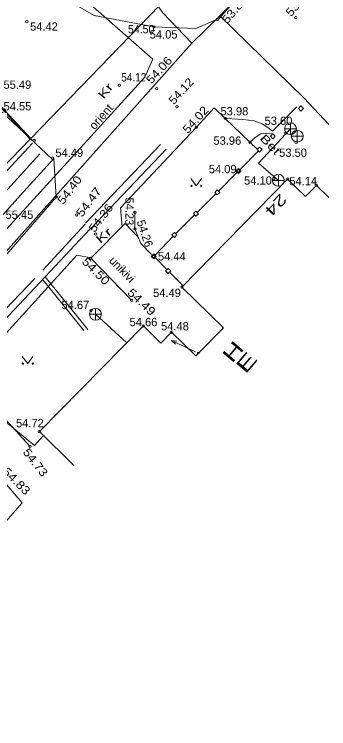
# Model space of a CAD drawing. Extents: x 640665 to 640855, y 6455425 to 6455565.
# Drawn here: x 640763 to 640789.5, y 6455472.9 to 6455533.2 of the extents above; entities that cross this region are included whole.
import ezdxf
from ezdxf.enums import TextEntityAlignment as Align

# ---------------------------------------------------------------- set-up
doc = ezdxf.new("R2010")
doc.units = 0
doc.header["$LTSCALE"] = 0.28
doc.header["$PDMODE"] = 32
doc.header["$PDSIZE"] = 0.14
for name, color, linetype, lineweight in [('1', 7, 'Continuous', 13), ('10', 7, 'Continuous', 13), ('11', 7, 'Continuous', 13), ('14', 7, 'Continuous', 13), ('15', 7, 'Continuous', 13), ('17', 7, 'Continuous', 13), ('2', 7, 'Continuous', 13), ('23', 7, 'Continuous', 13), ('28', 7, 'Continuous', 13), ('30', 7, 'Continuous', 13), ('40', 7, 'Continuous', 25), ('41', 7, 'Continuous', 13), ('42', 7, 'Continuous', 13), ('59', 7, 'Continuous', 13)]:
    doc.layers.add(name, color=color, linetype=linetype, lineweight=lineweight)

msp = doc.modelspace()

# ---------------------------------------------------------------- linework, layer by layer
at = {"layer": '1'}
msp.add_lwpolyline([(640768.01, 6455495.11), (640765.09, 6455497.98), (640773.86, 6455506.89), (640775.33, 6455505.44), (640776.23, 6455506.36), (640778.27, 6455504.37), (640780.61, 6455506.74), (640777.1, 6455510.17), (640786.01, 6455519.28), (640787.52, 6455517.8), (640788.44, 6455518.74), (640789.48, 6455517.72)], dxfattribs=at)
at = {"layer": '10'}
for p, q in [((640786.26, 6455523.02), (640786.26, 6455524.02)), ((640785.76, 6455523.52), (640786.76, 6455523.52)), ((640786.83, 6455522.39), (640786.83, 6455523.39)), ((640786.33, 6455522.89), (640787.33, 6455522.89)), ((640785.24, 6455518.66), (640785.24, 6455519.66)), ((640784.74, 6455519.16), (640785.74, 6455519.16)), ((640769.82, 6455507.37), (640769.82, 6455508.37)), ((640769.32, 6455507.87), (640770.32, 6455507.87))]:
    msp.add_line(p, q, dxfattribs=at)
for centre in [(640786.2571, 6455523.5224), (640786.8291, 6455522.8944), (640785.2367, 6455519.1649), (640769.822, 6455507.8744)]:
    msp.add_circle(centre, 0.5, dxfattribs=at)
at = {"layer": '11'}
for p, q in [((640768.98, 6455515.56), (640775.29, 6455522.2)), ((640765.37, 6455511.59), (640768.94, 6455515.47)), ((640743.3, 6455488.53), (640764.7, 6455510.88)), ((640769.82, 6455507.87), (640772.47, 6455505.47))]:
    msp.add_line(p, q, dxfattribs=at)
msp.add_lwpolyline([(640785.24, 6455519.16), (640783.55, 6455520.63), (640786.26, 6455523.52)], dxfattribs=at)
at = {"layer": '14'}
for p, q in [((640776.22, 6455505.67), (640776.57, 6455505.34)), ((640776.22, 6455505.67), (640776.69, 6455505.61)), ((640778.25, 6455504.71), (640776.22, 6455505.67))]:
    msp.add_line(p, q, dxfattribs=at)
msp.add_point((640778.48, 6455504.6), dxfattribs=at)
at = {"layer": '15'}
msp.add_lwpolyline([(640760.87, 6455513.48), (640773.99, 6455527.86), (640774.65, 6455529.38), (640768.93, 6455534.45)], dxfattribs=at)
at = {"layer": '17'}
for points in [[(640787.22, 6455539.94), (640780.3, 6455533.05), (640777.93, 6455530.75)], [(640772.23, 6455537.9), (640775.51, 6455533.31), (640777.93, 6455530.75)], [(640780.3, 6455533.05), (640787.4, 6455526.09), (640789.48, 6455523.87)], [(640777.93, 6455530.75), (640755.77, 6455505.9), (640755.46, 6455505.58), (640749.16, 6455498.76)], [(640755.46, 6455505.58), (640760.82, 6455499.96), (640764.67, 6455496.8), (640765.44, 6455497.64)]]:
    msp.add_lwpolyline(points, dxfattribs=at)
at = {"layer": '2'}
for p, q in [((640768.84, 6455506.51), (640765.41, 6455510.75)), ((640769.82, 6455507.87), (640772.47, 6455505.47)), ((640769.82, 6455507.87), (640772.47, 6455505.47))]:
    msp.add_line(p, q, dxfattribs=at)
at = {"layer": '23'}
for p, q in [((640769.46, 6455515.14), (640775.78, 6455521.79)), ((640769.18, 6455506.6), (640765.58, 6455511.04))]:
    msp.add_line(p, q, dxfattribs=at)
msp.add_lwpolyline([(640719.47, 6455463.57), (640719.89, 6455464.03), (640723.43, 6455467.92), (640729.91, 6455474.45), (640734.81, 6455479.32), (640743.59, 6455488.17), (640750.34, 6455494.86), (640758.02, 6455503.01), (640765.58, 6455511.04), (640769.37, 6455515.09)], dxfattribs=at)
at = {"layer": '28'}
for p, q in [((640786.93, 6455525.22), (640787.13, 6455525.44)), ((640787.35, 6455525.23), (640787.13, 6455525.44)), ((640766.14, 6455520.97), (640761.97, 6455524.93)), ((640787.14, 6455525.01), (640786.93, 6455525.22)), ((640787.14, 6455525.01), (640787.35, 6455525.23)), ((640784.56, 6455522.89), (640784.77, 6455523.1)), ((640784.98, 6455522.89), (640784.77, 6455523.1)), ((640784.77, 6455522.68), (640784.56, 6455522.89)), ((640784.77, 6455522.68), (640784.98, 6455522.89)), ((640783.45, 6455521.76), (640783.65, 6455521.98)), ((640783.87, 6455521.77), (640783.65, 6455521.98)), ((640783.66, 6455521.55), (640783.87, 6455521.77)), ((640783.55, 6455521.66), (640781.98, 6455520.07)), ((640783.66, 6455521.55), (640783.45, 6455521.76)), ((640781.66, 6455519.96), (640781.88, 6455520.17)), ((640781.87, 6455519.75), (640781.66, 6455519.96)), ((640782.08, 6455519.95), (640781.88, 6455520.17)), ((640781.77, 6455519.85), (640780.19, 6455518.25)), ((640781.87, 6455519.75), (640782.08, 6455519.95)), ((640779.88, 6455518.14), (640780.09, 6455518.36)), ((640780.3, 6455518.15), (640780.09, 6455518.36)), ((640780.09, 6455517.94), (640780.3, 6455518.15)), ((640779.98, 6455518.04), (640778.39, 6455516.46)), ((640780.09, 6455517.94), (640779.88, 6455518.14)), ((640778.07, 6455516.36), (640778.29, 6455516.56)), ((640778.27, 6455516.14), (640778.07, 6455516.36)), ((640778.27, 6455516.14), (640778.5, 6455516.34)), ((640778.5, 6455516.34), (640778.29, 6455516.56)), ((640778.18, 6455516.25), (640776.58, 6455514.67)), ((640776.27, 6455514.56), (640776.47, 6455514.78)), ((640776.49, 6455514.35), (640776.27, 6455514.56)), ((640776.69, 6455514.57), (640776.47, 6455514.78)), ((640776.49, 6455514.35), (640776.69, 6455514.57)), ((640776.37, 6455514.46), (640774.84, 6455512.87)), ((640774.74, 6455512.97), (640774.52, 6455512.76)), ((640774.52, 6455512.76), (640774.74, 6455512.55)), ((640774.74, 6455512.97), (640774.95, 6455512.76)), ((640774.95, 6455512.76), (640774.74, 6455512.55)), ((640774.84, 6455512.65), (640775.84, 6455511.64)), ((640775.73, 6455511.54), (640775.95, 6455511.74)), ((640775.94, 6455511.32), (640775.73, 6455511.54)), ((640775.94, 6455511.32), (640776.16, 6455511.53)), ((640776.16, 6455511.53), (640775.95, 6455511.74)), ((640776.05, 6455511.43), (640777.2, 6455510.27))]:
    msp.add_line(p, q, dxfattribs=at)
msp.add_lwpolyline([(640746.39, 6455498.91), (640752.45, 6455505.64), (640758.33, 6455512.16), (640763.49, 6455517.92), (640766.31, 6455521.02)], dxfattribs=at)
at = {"layer": '30'}
for p, q in [((640779.82, 6455525.29), (640780.76, 6455524.39)), ((640766.31, 6455521.02), (640766.52, 6455517.76)), ((640766.52, 6455517.76), (640758.45, 6455508.46)), ((640772.06, 6455515.26), (640771.92, 6455516.84)), ((640772.32, 6455515.53), (640773.43, 6455514.39)), ((640768.25, 6455512.87), (640769.46, 6455512.63))]:
    msp.add_line(p, q, dxfattribs=at)
for points in [[(640787.09, 6455540.11), (640783.18, 6455536.13), (640780.23, 6455532.8)], [(640768.24, 6455533.93), (640769.72, 6455533.08), (640774.75, 6455532.12), (640778.29, 6455531.97), (640780.11, 6455532.75)], [(640779.82, 6455525.29), (640778.32, 6455523.63), (640771.92, 6455516.84)], [(640786.8, 6455525.36), (640784.73, 6455523.33), (640784.35, 6455523.62), (640783.86, 6455523.93), (640783.21, 6455524.18), (640782.24, 6455524.31), (640780.87, 6455524.38), (640780.76, 6455524.39), (640783.47, 6455521.78)], [(640782.84, 6455522.38), (640783.27, 6455522.79), (640783.75, 6455523.09), (640784.22, 6455523.16), (640784.77, 6455523.1)], [(640773.14, 6455516.47), (640773.15, 6455515.07), (640773.65, 6455513.84), (640774.54, 6455512.91)], [(640772.32, 6455515.53), (640769.43, 6455512.6), (640772.86, 6455509.05)], [(640768.25, 6455512.87), (640761.45, 6455505.37), (640760.38, 6455504.26)], [(640764.29, 6455496.74), (640761.91, 6455499.35), (640760.58, 6455500.98), (640760.18, 6455502.68), (640760.32, 6455503.8)]]:
    msp.add_lwpolyline(points, dxfattribs=at)
at = {"layer": '40'}
msp.add_lwpolyline([(640754.11, 6455548.01), (640747.36, 6455541), (640764.37, 6455522.7), (640781.02, 6455539.96), (640779.94, 6455541.13)], dxfattribs=at)
msp.add_lwpolyline([(640720.92, 6455477.68), (640764.32, 6455522.65), (640747.25, 6455541.02), (640745.1, 6455538.49), (640724.51, 6455516.67), (640703.93, 6455494.84)], close=True, dxfattribs=at)
at = {"layer": '41'}
for p, q in [((640744.94, 6455501.21), (640764.51, 6455522.31)), ((640751.6, 6455506.49), (640765.12, 6455521.4)), ((640777.85, 6455519.32), (640778.31, 6455518.71)), ((640778.31, 6455518.71), (640778.76, 6455519.32)), ((640763.64, 6455504.32), (640764.11, 6455503.71)), ((640764.11, 6455503.71), (640764.55, 6455504.32))]:
    msp.add_line(p, q, dxfattribs=at)
msp.add_lwpolyline([(640747.04, 6455475.69), (640748.08, 6455476.04), (640751.72, 6455478.2), (640759.29, 6455487.02), (640763.63, 6455491.96)], dxfattribs=at)
for centre in [(640777.9121, 6455518.7094), (640778.7409, 6455518.7094), (640763.7071, 6455503.7132), (640764.5359, 6455503.7132)]:
    msp.add_circle(centre, 0.055, dxfattribs=at)
at = {"layer": '42'}
msp.add_line((640761.09, 6455494.95), (640763.63, 6455491.96), dxfattribs=at)
at = {"layer": '59'}
for centre in [(640764.035, 6455532.552), (640780.107, 6455532.7506), (640786.7027, 6455532.8909), (640774.7459, 6455532.1151), (640771.824, 6455527.173), (640774.9818, 6455526.8933), (640776.6897, 6455525.3752), (640780.7578, 6455524.3882), (640778.3181, 6455523.6322), (640785.8652, 6455523.1597), (640764.652, 6455522.54), (640782.8405, 6455522.3802), (640786.7376, 6455522.3733), (640766.214, 6455521.041), (640781.8716, 6455519.9585), (640784.8459, 6455519.3068), (640786.0088, 6455519.2754), (640788.4423, 6455518.7372), (640766.5181, 6455517.7594), (640768.2296, 6455516.2477), (640773.1399, 6455516.4747), (640773.153, 6455515.0741), (640769.8436, 6455514.6317), (640774.7368, 6455512.7603), (640769.4276, 6455512.598), (640777.1035, 6455510.1721), (640772.8644, 6455509.0482), (640769.4534, 6455508.1863), (640773.8595, 6455506.8876), (640776.2251, 6455506.358), (640765.0941, 6455497.9792), (640764.293, 6455496.7435)]:
    msp.add_circle(centre, 0.1, dxfattribs=at)

# ---------------------------------------------------------------- texts
at = {"layer": '1'}
for s, height, rotation, width, p in [('24', 0.8999, 226.497, 1.5, (640785.4, 6455518.12)), ('H', 1.2, 49.563, 1.45, (640781.33, 6455503.69)), ('E', 1.2, 49.563, 1.55, (640782.47, 6455502.78))]:
    msp.add_text(s, height=height, rotation=rotation, dxfattribs=dict(at, width=width)).set_placement(p)
at = {"layer": '15', "width": 1.05}
msp.add_text('orient', height=0.7, rotation=48.621, dxfattribs=at).set_placement((640770.5543, 6455524.3086), align=Align.CENTER)
at = {"layer": '30'}
for s, rotation, width, p in [('Kr', 51.149, 1.45, (640770.52, 6455525.97)), ('Bet', 314.282, 1.4, (640783.62, 6455522.66)), ('Kr', 40.638, 1.5, (640770.22, 6455513.8))]:
    msp.add_text(s, height=0.7, rotation=rotation, dxfattribs=dict(at, width=width)).set_placement(p)
msp.add_text('unikivi', height=0.7, rotation=314.282, dxfattribs=at).set_placement((640770.91, 6455512.34))
at = {"layer": '59'}
for s, rotation, width, p in [(' 53.66', 49.031, 1.15, (640787.0842, 6455533.8255)), (' 53.86', 49.306, 1.15, (640781.7193, 6455533.2318)), (' 54.06', 47.693, 1.15, (640775.3426, 6455528.1244)), (' 54.12', 47.693, 1.1, (640777.198, 6455526.3544)), (' 54.02', 47.693, 1.15, (640778.4081, 6455523.9394)), (' 54.40', 52.919, 1.15, (640767.8293, 6455518.029)), (' 54.47', 52.919, 1.2, (640769.4357, 6455517.004)), (' 54.36', 52.919, 1.15, (640770.4617, 6455515.669)), (' 54.50', 314.983, 1.2, (640769.4969, 6455511.3724)), (' 54.49', 316.684, 1.2, (640773.3549, 6455508.7668)), (' 54.73', 308.072, 1.15, (640764.392, 6455495.2808)), (' 54.83', 315.649, 1.2, (640762.8053, 6455493.6619))]:
    msp.add_text(s, height=0.7, rotation=rotation, dxfattribs=dict(at, width=width)).set_placement(p, align=Align.CENTER)
for s, p in [('54.42', (640765.48, 6455531.79)), (' 54.05', (640775.435, 6455531.13)), ('55.49', (640763.235, 6455526.89)), (' 54.55', (640763.115, 6455525.07)), (' 53.98', (640781.4, 6455524.65)), (' 53.60', (640785.115, 6455523.84)), (' 53.96', (640780.805, 6455522.17)), ('54.49', (640767.61, 6455521.15)), (' 53.50', (640786.345, 6455521.15)), (' 54.09', (640780.415, 6455519.77)), (' 54.10', (640783.39, 6455518.81)), (' 54.14', (640787.2, 6455518.76)), ('55.45', (640763.41, 6455515.92)), (' 54.44', (640776.125, 6455512.41)), (' 54.49', (640775.72, 6455509.33)), (' 54.67', (640767.995, 6455508.31)), (' 54.66', (640773.735, 6455506.87)), (' 54.48', (640776.39, 6455506.52)), (' 54.72', (640764.165, 6455498.35))]:
    msp.add_text(s, height=0.7, dxfattribs=at).set_placement(p, align=Align.CENTER)
for s, width, p in [('54.50', 0.95, (640773.675, 6455531.57)), ('54.12', 0.9, (640773.045, 6455527.51))]:
    msp.add_text(s, height=0.7, dxfattribs=dict(at, width=width)).set_placement(p, align=Align.CENTER)
for s, rotation, p in [(' 54.23', 270, (640772.34, 6455516.68)), (' 54.26', 288.375, (640773.6149, 6455514.7003))]:
    msp.add_text(s, height=0.7, rotation=rotation, dxfattribs=at).set_placement(p, align=Align.CENTER)

doc.saveas('drawing.dxf')
